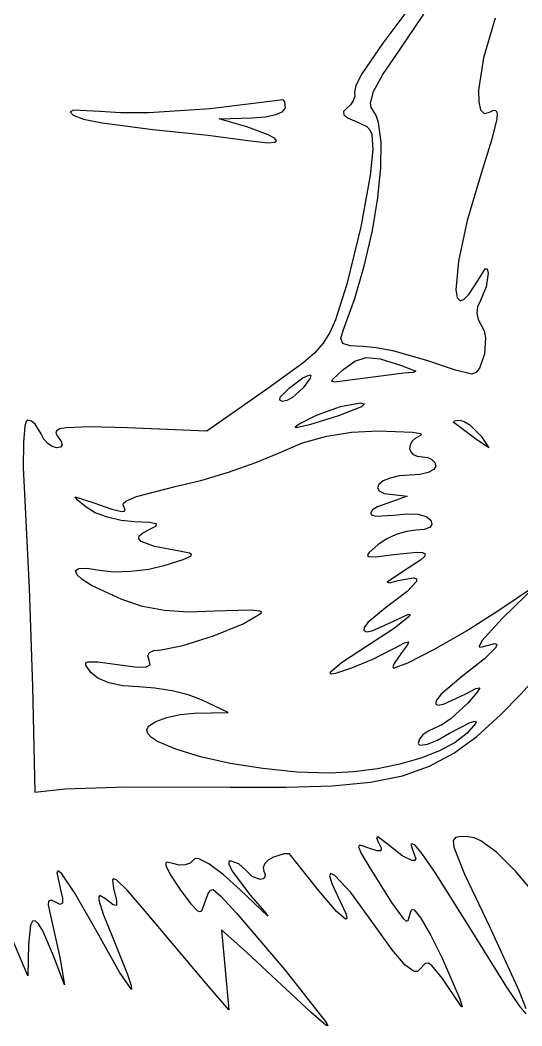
# Model space of a CAD drawing. Extents: x -210 to 584, y -218 to 350.
# Drawn here: x 151.8 to 206.3, y 95.8 to 204.9 of the extents above; entities that cross this region are included whole.
import ezdxf

# ---------------------------------------------------------------- set-up
doc = ezdxf.new("R2010")
doc.units = 0

msp = doc.modelspace()

# ---------------------------------------------------------------- linework, layer by layer
at = {"layer": 'Ebene 1'}
for p, q in [((193.885372, 206.000468), (191.182266, 202.39613)), ((192.934416, 201.50206), (195.648045, 205.523386)), ((203.371506, 205.08301), (202.126983, 200.790128)), ((191.182266, 202.39613), (188.895596, 199.059055)), ((191.194163, 198.972041), (192.934416, 201.50206)), ((202.126983, 200.790128), (201.589782, 197.303188)), ((188.895596, 199.059055), (188.26648, 197.810433)), ((190.178462, 197.133988), (191.194163, 198.972041)), ((188.26648, 197.810433), (188.114326, 197.0745)), ((188.137397, 196.620264), (187.985422, 196.138659)), ((188.114326, 197.0745), (188.137397, 196.620264)), ((189.837568, 195.87391), (190.178462, 197.133988)), ((201.589782, 197.303188), (201.596519, 196.031522)), ((172.46632, 195.27181), (165.77576, 194.844891)), ((180.38404, 196.22839), (172.46632, 195.27119)), ((172.46632, 195.27119), (172.46632, 195.27181)), ((180.339911, 194.977438), (180.62396, 195.3712)), ((180.553485, 196.033945), (180.38404, 196.22839)), ((180.62396, 195.3712), (180.553485, 196.033945)), ((187.267596, 195.32332), (186.908503, 194.960707)), ((187.686217, 195.68718), (187.267596, 195.32332)), ((187.985422, 196.138659), (187.686217, 195.68718)), ((189.904628, 195.424991), (189.837568, 195.87391)), ((190.121736, 195.07782), (189.904628, 195.424991)), ((201.596519, 196.031522), (201.792196, 195.164833)), ((157.607818, 195.118639), (157.240929, 194.929129)), ((157.240929, 194.929129), (157.59178, 194.56373)), ((157.59178, 194.56373), (158.718611, 194.157539)), ((160.47072, 194.96686), (157.607818, 195.118639)), ((158.718611, 194.157539), (160.722601, 193.728963)), ((162.753267, 194.832251), (160.47072, 194.96686)), ((165.77576, 194.844891), (162.753267, 194.832251)), ((173.42597, 194.19548), (177.02467, 194.28578)), ((176.54484, 193.26097), (173.42597, 194.19548)), ((177.02467, 194.28578), (178.42208, 194.39918)), ((178.42208, 194.39918), (179.566556, 194.641583)), ((179.566556, 194.641583), (180.339911, 194.977438)), ((186.908503, 194.960707), (186.959685, 194.59855)), ((186.959685, 194.59855), (187.419765, 194.238755)), ((187.419765, 194.238755), (188.287366, 193.88323)), ((190.472855, 194.545429), (190.121736, 195.07782)), ((190.736579, 193.784232), (190.472855, 194.545429)), ((201.792196, 195.164833), (202.180849, 194.770952)), ((202.180849, 194.770952), (202.766516, 194.91771)), ((202.766516, 194.91771), (203.183536, 195.120725)), ((203.555615, 194.182773), (203.031899, 191.981322)), ((203.183536, 195.120725), (203.456678, 195.085039)), ((203.456678, 195.085039), (203.582014, 194.781954)), ((203.582014, 194.781954), (203.555615, 194.182773)), ((160.722601, 193.728963), (166.22862, 193.0089)), ((178.747858, 192.445373), (176.54484, 193.26097)), ((188.287366, 193.88323), (189.445369, 193.35932)), ((189.445369, 193.35932), (189.795712, 192.994216)), ((191.013554, 191.661955), (190.736579, 193.784232)), ((166.22862, 193.0089), (172.227942, 192.396388)), ((172.227942, 192.396388), (176.54482, 191.81977)), ((179.418124, 192.076244), (178.747858, 192.445373)), ((179.66431, 191.79695), (179.418124, 192.076244)), ((189.795712, 192.994216), (190.011746, 192.490686)), ((190.011746, 192.490686), (190.09528, 190.859372)), ((203.031899, 191.981322), (201.854106, 188.2511)), ((176.54482, 191.81977), (178.74759, 191.586)), ((178.74759, 191.586), (178.74761, 191.58589)), ((178.74761, 191.58589), (179.417947, 191.635485)), ((179.417947, 191.635485), (179.66431, 191.79695)), ((190.976085, 188.884074), (191.013554, 191.661955)), ((190.09528, 190.859372), (189.804756, 188.04742)), ((190.647591, 185.623673), (190.976085, 188.884074)), ((189.804756, 188.04742), (188.79582, 182.465214)), ((201.854106, 188.2511), (200.35929, 183.149567)), ((190.051496, 182.053833), (190.647591, 185.623673)), ((188.79582, 182.465214), (187.266976, 176.24202)), ((200.35929, 183.149567), (199.415184, 178.734551)), ((189.21122, 178.347638), (190.051496, 182.053833)), ((188.150186, 174.678173), (189.21122, 178.347638)), ((199.415184, 178.734551), (199.124046, 175.628835)), ((201.527066, 176.69662), (202.30048, 177.927809)), ((202.30048, 177.927809), (202.524782, 177.905707)), ((202.524782, 177.905707), (202.618636, 177.44335)), ((200.52789, 175.113685), (201.527066, 176.69662)), ((202.618636, 177.44335), (202.392605, 175.959253)), ((187.266976, 176.24202), (186.061404, 172.371564)), ((199.124046, 175.628835), (199.255296, 174.761583)), ((202.392605, 175.959253), (201.778636, 174.48894)), ((186.891816, 171.21852), (188.150186, 174.678173)), ((199.255296, 174.761583), (199.588136, 174.4552)), ((199.588136, 174.4552), (200.018757, 174.632088)), ((200.018757, 174.632088), (200.52789, 175.113685)), ((201.470154, 173.789768), (201.383641, 173.089113)), ((201.778636, 174.48894), (201.470154, 173.789768)), ((186.061404, 172.371564), (185.4544, 170.999496)), ((201.383641, 173.089113), (201.5181, 172.415573)), ((201.5181, 172.415573), (201.872536, 171.79775)), ((201.872536, 171.79775), (202.181776, 171.193861)), ((185.4544, 170.999496), (184.722812, 169.841714)), ((186.64808, 170.340417), (186.891816, 171.21852)), ((186.861487, 169.808495), (186.64808, 170.340417)), ((202.181776, 171.193861), (202.334952, 170.415922)), ((202.334952, 170.415922), (202.23442, 168.651745)), ((184.722812, 169.841714), (183.775309, 168.777351)), ((187.626949, 169.545786), (186.861487, 169.808495)), ((189.039376, 169.47532), (187.626949, 169.545786)), ((190.472177, 169.357424), (189.039376, 169.47532)), ((192.25841, 169.036425), (190.472177, 169.357424)), ((183.775309, 168.777351), (182.52056, 167.685541)), ((188.139014, 167.890415), (189.363911, 168.286811)), ((189.363911, 168.286811), (190.883125, 168.139084)), ((190.883125, 168.139084), (193.09963, 167.48358)), ((195.980266, 167.98124), (192.25841, 169.036425)), ((199.089407, 166.926051), (195.980266, 167.98124)), ((202.23442, 168.651745), (201.693553, 167.132923)), ((182.52056, 167.685541), (178.724006, 164.93612)), ((185.725616, 165.917541), (186.80546, 166.91355)), ((186.80546, 166.91355), (188.139014, 167.890415)), ((193.09963, 167.48358), (194.773469, 166.800081)), ((200.834966, 166.48716), (199.089407, 166.926051)), ((201.693553, 167.132923), (201.296311, 166.661678)), ((181.04756, 165.02488), (182.50422, 166.079305)), ((182.50422, 166.079305), (183.261824, 166.425114)), ((183.286278, 166.062981), (182.54349, 164.99358)), ((183.261824, 166.425114), (183.367825, 166.332498)), ((183.367825, 166.332498), (183.286278, 166.062981)), ((185.655354, 165.685589), (185.725616, 165.917541)), ((188.18113, 165.91771), (185.93356, 165.60539)), ((193.45981, 166.58651), (188.18113, 165.91771)), ((194.478423, 166.663625), (193.45981, 166.58651)), ((194.773469, 166.800081), (194.478423, 166.663625)), ((201.296311, 166.661678), (200.834966, 166.48716)), ((178.724006, 164.93612), (172.080096, 160.30969)), ((180.049619, 163.98256), (181.04756, 165.02488)), ((182.54349, 164.99358), (181.381748, 163.947499)), ((185.93356, 165.60539), (185.655354, 165.685589)), ((185.93356, 165.60539), (185.93356, 165.60539)), ((179.993349, 163.658267), (180.049619, 163.98256)), ((180.26646, 163.53079), (179.993349, 163.658267)), ((180.780922, 163.636438), (180.26646, 163.53078)), ((181.381748, 163.947499), (180.780922, 163.636438)), ((180.26646, 163.53078), (180.26646, 163.53079)), ((183.98298, 162.04101), (186.58004, 163.001095)), ((188.868198, 162.957863), (186.38209, 161.95387)), ((186.58004, 163.001095), (188.78122, 163.38782)), ((188.78122, 163.38782), (189.185711, 163.268191)), ((189.185711, 163.268191), (188.868198, 162.957863)), ((152.658306, 161.5074), (152.480228, 161.342992)), ((153.048119, 161.389504), (152.658306, 161.5074)), ((182.011664, 161.023608), (183.98298, 162.04101)), ((186.38209, 161.95387), (183.227036, 160.979475)), ((198.861636, 161.334943), (198.949664, 161.424491)), ((198.949664, 161.424491), (199.53981, 161.50719)), ((199.53981, 161.50719), (200.03286, 161.369622)), ((152.339545, 160.865901), (152.17397, 159.070455)), ((152.480228, 161.342992), (152.339545, 160.865901)), ((153.450434, 161.068505), (153.048119, 161.389504)), ((154.102686, 160.01332), (153.450434, 161.068505)), ((155.772356, 160.358227), (155.694445, 160.096614)), ((156.139706, 160.55295), (155.772356, 160.358227)), ((156.829645, 160.684675), (156.139706, 160.55295)), ((159.309877, 160.774701), (156.829645, 160.684675)), ((163.478236, 160.65944), (159.309877, 160.774701)), ((172.080096, 160.30969), (163.478236, 160.65944)), ((181.673657, 160.763685), (182.011664, 161.023608)), ((181.76486, 160.66964), (181.673657, 160.763685)), ((183.227036, 160.979475), (181.76486, 160.66964)), ((181.76486, 160.66964), (181.76486, 160.66964)), ((187.801153, 160.211257), (190.70108, 160.35115)), ((190.70108, 160.35115), (194.415259, 160.206176)), ((198.93788, 161.22555), (198.861636, 161.334943)), ((201.25661, 159.48235), (198.93788, 161.22555)), ((200.03286, 161.369622), (200.634521, 160.995076)), ((200.634521, 160.995076), (201.85917, 159.76399)), ((154.404457, 159.433211), (154.102686, 160.01332)), ((154.817807, 158.958139), (154.404457, 159.433211)), ((155.694445, 160.096614), (155.872826, 159.76422)), ((155.872826, 159.76422), (156.260046, 159.200851)), ((182.486005, 159.027253), (185.099829, 159.77821)), ((185.099829, 159.77821), (187.801153, 160.211257)), ((194.718485, 159.550719), (194.346849, 159.19263)), ((194.415259, 160.206176), (195.270868, 160.046738)), ((195.25942, 159.85169), (194.718485, 159.550719)), ((195.382873, 159.952617), (195.25942, 159.85169)), ((195.270868, 160.046738), (195.382873, 159.952617)), ((202.68076, 158.51165), (201.25661, 159.48235)), ((201.85917, 159.76399), (202.68076, 158.51165)), ((152.17397, 159.070455), (152.168803, 156.314642)), ((155.288384, 158.637137), (154.817807, 158.958139)), ((155.761836, 158.51924), (155.288384, 158.637137)), ((156.205569, 158.590821), (155.761836, 158.51924)), ((156.3713, 158.813871), (156.205569, 158.590821)), ((156.260046, 159.200851), (156.3713, 158.813871)), ((179.84858, 157.93363), (182.486005, 159.027253)), ((194.141423, 158.807397), (194.099118, 158.424994)), ((194.099118, 158.424994), (194.216844, 158.075393)), ((194.346849, 159.19263), (194.141423, 158.807397)), ((202.68076, 158.51165), (202.68076, 158.51165)), ((177.388315, 156.901096), (179.84858, 157.93363)), ((194.216844, 158.075393), (194.491515, 157.788568)), ((194.491515, 157.788568), (194.920039, 157.594493)), ((194.920039, 157.594493), (195.49933, 157.52314)), ((195.49933, 157.52314), (196.058258, 157.444575)), ((196.058258, 157.444575), (196.515964, 157.230646)), ((196.515964, 157.230646), (196.82522, 156.913999)), ((152.168803, 156.314642), (152.331266, 152.79204)), ((174.455428, 155.874657), (177.388315, 156.901096)), ((196.716078, 156.140482), (196.109666, 155.82363)), ((196.9388, 156.52728), (196.716078, 156.140482)), ((196.82522, 156.913999), (196.9388, 156.52728)), ((168.64268, 154.31532), (171.417642, 154.973128)), ((171.417642, 154.973128), (174.455428, 155.874657)), ((191.230078, 154.90807), (190.759763, 154.539744)), ((191.970942, 155.225037), (191.230078, 154.90807)), ((192.94535, 155.447129), (191.970942, 155.225037)), ((194.1163, 155.53083), (192.94535, 155.447129)), ((195.212196, 155.609491), (194.1163, 155.53083)), ((196.109666, 155.82363), (195.212196, 155.609491)), ((164.463546, 153.235797), (168.64268, 154.31532)), ((190.759763, 154.539744), (190.596996, 154.163574)), ((190.596996, 154.163574), (190.778782, 153.823076)), ((190.778782, 153.823076), (191.342123, 153.561766)), ((152.331266, 152.79204), (152.804567, 143.272389)), ((158.019282, 152.85002), (157.798461, 153.174731)), ((157.798461, 153.174731), (159.81439, 152.5488)), ((158.97562, 152.05056), (158.019282, 152.85002)), ((163.028766, 152.511526), (163.29887, 152.72855)), ((163.29887, 152.72855), (164.463546, 153.235797)), ((192.62038, 152.82859), (190.600895, 152.119709)), ((191.342123, 153.561766), (192.32402, 153.42316)), ((192.32402, 153.42316), (193.842229, 153.246407)), ((193.842229, 153.246407), (192.62038, 152.82859)), ((159.968403, 151.462753), (158.97562, 152.05056)), ((159.81439, 152.5488), (161.770567, 151.861321)), ((161.770567, 151.861321), (162.855305, 151.602391)), ((162.855305, 151.602391), (163.116761, 151.630474)), ((162.99768, 152.32975), (163.028766, 152.511526)), ((163.215408, 151.761903), (162.99768, 152.32975)), ((163.116761, 151.630474), (163.215408, 151.761903)), ((190.066642, 151.770534), (189.855745, 151.462112)), ((190.600895, 152.119709), (190.066642, 151.770534)), ((161.294455, 150.970961), (159.968403, 151.462753)), ((162.780609, 150.626584), (161.294455, 150.970961)), ((164.2537, 150.48102), (162.780609, 150.626584)), ((189.855745, 151.462112), (189.972979, 151.222377)), ((189.972979, 151.222377), (190.423117, 151.07926)), ((190.423117, 151.07926), (192.3412, 151.19461)), ((192.3412, 151.19461), (193.776542, 151.348784)), ((193.776542, 151.348784), (194.981951, 151.304479)), ((194.981951, 151.304479), (195.88017, 151.071787)), ((195.88017, 151.071787), (196.39394, 150.6608)), ((196.39394, 150.6608), (196.515219, 150.196326)), ((165.85691, 150.410668), (164.2537, 150.48102)), ((165.097185, 149.258508), (165.74961, 149.59193)), ((165.74961, 149.59193), (166.548534, 149.99959)), ((166.603077, 150.261347), (165.85691, 150.410668)), ((166.548534, 149.99959), (166.672374, 150.146615)), ((166.672374, 150.146615), (166.603077, 150.261347)), ((193.750311, 149.43161), (192.627641, 149.09539)), ((194.77958, 149.55511), (193.750311, 149.43161)), ((195.689184, 149.630637), (194.77958, 149.55511)), ((196.274015, 149.848657), (195.689184, 149.630637)), ((196.515219, 150.196326), (196.274015, 149.848657)), ((164.699214, 148.640684), (164.746239, 148.941976)), ((164.958552, 148.352981), (164.699214, 148.640684)), ((164.746239, 148.941976), (165.097185, 149.258508)), ((166.40609, 147.811748), (164.958552, 148.352981)), ((191.547206, 148.597867), (190.64464, 147.99046)), ((192.627641, 149.09539), (191.547206, 148.597867)), ((169.10839, 147.30508), (166.40609, 147.811748)), ((170.213422, 147.07882), (169.10839, 147.30508)), ((190.64464, 147.99046), (189.697629, 147.135824)), ((167.55909, 145.7607), (169.522805, 146.390497)), ((169.522805, 146.390497), (170.379571, 146.801915)), ((170.419109, 146.95194), (170.213422, 147.07882)), ((170.379571, 146.801915), (170.419109, 146.95194)), ((189.697629, 147.135824), (189.527211, 146.88173)), ((189.527211, 146.88173), (189.581334, 146.729402)), ((189.581334, 146.729402), (190.430647, 146.688902)), ((190.430647, 146.688902), (192.38046, 146.93203)), ((192.38046, 146.93203), (194.835318, 147.188313)), ((195.280183, 146.324112), (193.34011, 145.06794)), ((194.835318, 147.188313), (195.498085, 147.15708)), ((195.716148, 146.73346), (195.280183, 146.324112)), ((195.498085, 147.15708), (195.790239, 147.008289)), ((195.790239, 147.008289), (195.716148, 146.73346)), ((157.836177, 145.185681), (158.190692, 145.418017)), ((157.966486, 144.777846), (157.836177, 145.185681)), ((158.190692, 145.418017), (159.054463, 145.442373)), ((159.054463, 145.442373), (160.45192, 145.22627)), ((160.45192, 145.22627), (161.989799, 145.065591)), ((161.989799, 145.065591), (163.842459, 145.11277)), ((163.842459, 145.11277), (165.776642, 145.350307)), ((165.776642, 145.350307), (167.55909, 145.7607)), ((193.34011, 145.06794), (191.641394, 143.929999)), ((158.557189, 144.226992), (157.966486, 144.777846)), ((159.583855, 143.5656), (158.557189, 144.226992)), ((191.895865, 143.873897), (192.86029, 144.1077)), ((192.86029, 144.1077), (194.530818, 144.413858)), ((194.852463, 144.022515), (193.822446, 142.927949)), ((194.530818, 144.413858), (194.860424, 144.305732)), ((194.860424, 144.305732), (194.852463, 144.022515)), ((152.804567, 143.272389), (153.150406, 132.62284)), ((162.84735, 142.04112), (159.583855, 143.5656)), ((193.822446, 142.927949), (191.43799, 141.12444)), ((191.641394, 143.929999), (191.895865, 143.873897)), ((203.65692, 140.82072), (207.97535, 143.71254)), ((207.97535, 143.71254), (204.13676, 140.00893)), ((165.106221, 141.306847), (162.84735, 142.04112)), ((167.490656, 140.85832), (165.106221, 141.306847)), ((170.073738, 140.686423), (167.490656, 140.85832)), ((172.92855, 140.78204), (170.073738, 140.686423)), ((176.812945, 140.895203), (172.92855, 140.78204)), ((177.826772, 140.778285), (176.812945, 140.895203)), ((178.028796, 140.679716), (177.826772, 140.778285)), ((191.43799, 141.12444), (189.563514, 139.562493)), ((200.25482, 138.669045), (203.65692, 140.82072)), ((176.013587, 139.429353), (177.99983, 140.55565)), ((177.99983, 140.55565), (178.028796, 140.679716)), ((190.031296, 138.649446), (192.20376, 139.62974)), ((192.20376, 139.62974), (193.975368, 140.472357)), ((193.940465, 140.125182), (192.421627, 138.9121)), ((194.163569, 140.427251), (193.940465, 140.125182)), ((193.975368, 140.472357), (194.163569, 140.427251)), ((204.13676, 140.00893), (201.91873, 137.574635)), ((172.800063, 138.128451), (176.013587, 139.429353)), ((189.169286, 139.026807), (189.122915, 138.682262)), ((189.122915, 138.682262), (189.413789, 138.549571)), ((189.563514, 139.562493), (189.169286, 139.026807)), ((189.413789, 138.549571), (190.031296, 138.649446)), ((192.421627, 138.9121), (189.74143, 137.15699)), ((196.781002, 136.666909), (200.25482, 138.669045)), ((169.464697, 137.053886), (172.800063, 138.128451)), ((193.532644, 137.3448), (193.990366, 137.475309)), ((193.990366, 137.475309), (193.869856, 137.128665)), ((201.91873, 137.574635), (201.627822, 136.975182)), ((165.85275, 136.30369), (166.333538, 136.528884)), ((166.333538, 136.528884), (167.11293, 136.6066)), ((167.11293, 136.6066), (169.464697, 137.053886)), ((189.74143, 137.15699), (186.691523, 135.175152)), ((190.097683, 135.589875), (192.44489, 136.77043)), ((192.44489, 136.77043), (193.532644, 137.3448)), ((193.869856, 137.128665), (193.22291, 136.27158)), ((193.919744, 135.190071), (196.781002, 136.666909)), ((201.627822, 136.975182), (201.717935, 136.874204)), ((201.717935, 136.874204), (201.97692, 136.92261)), ((201.97692, 136.92261), (203.361683, 137.27828)), ((203.439561, 136.847187), (202.210424, 135.629296)), ((203.361683, 137.27828), (203.563991, 137.161082)), ((203.563991, 137.161082), (203.439561, 136.847187)), ((158.967058, 135.172458), (159.164619, 135.307801)), ((159.164619, 135.307801), (160.246533, 135.309877)), ((160.246533, 135.309877), (162.39138, 134.99655)), ((165.683753, 135.942948), (165.85275, 136.30369)), ((165.83973, 135.45859), (165.683753, 135.942948)), ((165.934151, 134.963476), (165.83973, 135.45859)), ((187.822801, 134.628499), (190.097683, 135.589875)), ((193.22291, 136.27158), (192.424671, 135.101152)), ((202.210424, 135.629296), (199.67414, 133.62457)), ((158.968985, 134.93903), (158.967058, 135.172458)), ((159.48298, 134.15227), (158.968985, 134.93903)), ((160.26881, 133.527376), (159.48298, 134.15227)), ((162.39138, 134.99655), (164.26986, 134.740462)), ((164.26986, 134.740462), (165.430823, 134.726769)), ((165.430823, 134.726769), (165.934151, 134.963476)), ((186.691523, 135.175152), (185.423, 134.09888)), ((186.103491, 134.070201), (187.822801, 134.628499)), ((192.424671, 135.101152), (192.284619, 134.745073)), ((192.284619, 134.745073), (192.35532, 134.61429)), ((192.35532, 134.61429), (193.919744, 135.190071)), ((161.466986, 133.034376), (160.26881, 133.527376)), ((185.423, 134.09888), (185.60319, 133.999675)), ((185.60319, 133.999675), (186.103491, 134.070201)), ((199.67414, 133.62457), (197.5135, 131.777637)), ((206.17993, 131.774779), (208.160927, 133.99893)), ((153.150406, 132.62284), (153.405656, 121.16844)), ((162.969207, 132.706551), (161.466986, 133.034376)), ((164.66717, 132.57718), (162.969207, 132.706551)), ((166.43239, 132.451786), (164.66717, 132.57718)), ((168.310489, 132.143564), (166.43239, 132.451786)), ((170.076993, 131.698877), (168.310489, 132.143564)), ((200.12083, 131.77154), (201.292388, 132.389897)), ((201.411168, 131.992635), (200.41106, 130.80085)), ((201.292388, 132.389897), (201.713722, 132.492956)), ((201.713722, 132.492956), (201.411168, 131.992635)), ((171.50743, 131.16409), (170.076993, 131.698877)), ((174.38637, 129.79579), (171.50743, 131.16409)), ((197.012182, 131.154748), (196.891039, 130.756425)), ((197.5135, 131.777637), (197.012182, 131.154748)), ((197.7718, 130.706028), (200.12083, 131.77154)), ((203.967586, 129.53163), (206.17993, 131.774779)), ((170.71897, 129.71539), (174.38637, 129.79579)), ((196.891039, 130.756425), (197.145701, 130.600806)), ((197.145701, 130.600806), (197.7718, 130.706028)), ((200.41106, 130.80085), (198.608986, 129.136039)), ((165.77346, 128.30722), (166.559204, 128.828875)), ((166.559204, 128.828875), (167.753525, 129.268296)), ((167.753525, 129.268296), (169.194191, 129.579222)), ((169.194191, 129.579222), (170.71897, 129.71539)), ((198.608986, 129.136039), (197.650964, 128.494556)), ((198.43592, 127.54577), (200.671815, 128.725951)), ((200.671815, 128.725951), (201.21422, 128.853567)), ((201.21422, 128.853567), (201.301141, 128.786273)), ((201.301141, 128.786273), (201.24982, 128.62568)), ((201.401425, 127.210778), (203.967586, 129.53163)), ((165.57878, 127.923874), (165.77346, 128.30722)), ((165.691511, 127.51882), (165.57878, 127.923874)), ((196.11625, 127.788218), (195.546161, 127.379663)), ((196.81238, 128.09861), (196.11625, 127.788218)), ((197.650964, 128.494556), (196.81238, 128.09861)), ((201.24982, 128.62568), (200.355231, 127.552589)), ((166.086431, 127.098584), (165.691511, 127.51882)), ((166.738316, 126.66969), (166.086431, 127.098584)), ((168.712088, 125.812033), (166.738316, 126.66969)), ((195.160957, 126.926073), (195.01948, 126.48058)), ((195.546161, 127.379663), (195.160957, 126.926073)), ((196.023041, 126.369784), (197.10936, 126.814431)), ((197.10936, 126.814431), (198.43592, 127.54577)), ((199.024983, 126.550133), (197.322081, 125.639819)), ((198.893547, 125.373073), (201.401425, 127.210778)), ((200.355231, 127.552589), (199.024983, 126.550133)), ((171.411042, 124.998055), (168.712088, 125.812033)), ((195.01948, 126.48058), (195.089208, 126.316931)), ((195.089208, 126.316931), (195.289052, 126.246832)), ((195.289052, 126.246832), (196.023041, 126.369784)), ((197.322081, 125.639819), (195.30953, 124.84315)), ((174.633393, 124.279961), (171.411042, 124.998055)), ((195.30953, 124.84315), (193.050334, 124.181633)), ((196.257435, 123.968757), (198.893547, 125.373073)), ((178.177353, 123.709955), (174.633393, 124.279961)), ((181.841137, 123.340243), (178.177353, 123.709955)), ((185.42296, 123.22303), (181.841137, 123.340243)), ((188.044024, 123.350078), (185.42292, 123.22305)), ((190.607497, 123.676774), (188.044024, 123.350078)), ((193.050334, 124.181633), (190.607497, 123.676774)), ((193.306574, 122.948074), (196.257435, 123.968757)), ((185.42292, 123.22305), (185.42296, 123.22303)), ((185.714531, 121.858583), (189.854444, 122.261268)), ((189.854444, 122.261268), (193.306574, 122.948074)), ((153.405656, 121.16844), (156.699386, 121.53843)), ((156.699386, 121.53843), (163.323829, 121.740443)), ((163.323829, 121.740443), (174.625286, 121.70655)), ((174.625286, 121.70655), (180.700317, 121.690262)), ((180.700317, 121.690262), (185.714531, 121.858583)), ((190.631029, 116.327658), (190.498333, 116.231696)), ((190.498333, 116.231696), (190.694866, 115.7694)), ((191.812836, 115.44113), (190.631029, 116.327658)), ((190.694866, 115.7694), (190.993541, 115.127645)), ((199.088739, 116.253253), (198.836161, 115.907746)), ((198.836161, 115.907746), (198.894659, 115.204481)), ((199.624591, 116.355501), (199.088739, 116.253253)), ((200.415916, 116.32899), (199.624591, 116.355501)), ((201.093375, 116.203054), (200.415916, 116.32899)), ((201.828503, 115.892917), (201.093375, 116.203054)), ((203.527277, 114.671419), (201.828503, 115.892917)), ((188.618835, 115.370254), (188.540796, 115.241986)), ((188.540796, 115.241986), (188.846957, 114.499788)), ((188.851105, 115.365091), (188.618835, 115.370254)), ((189.778786, 115.03984), (188.851105, 115.365091)), ((190.559919, 114.782467), (189.778786, 115.03984)), ((190.956699, 114.805201), (190.559919, 114.782467)), ((190.993541, 115.127645), (190.956699, 114.805201)), ((193.288866, 114.271306), (191.812836, 115.44113)), ((194.389802, 115.541116), (194.238249, 115.48643)), ((194.238249, 115.48643), (194.449396, 114.84779)), ((194.702206, 115.39634), (194.389802, 115.541116)), ((194.449396, 114.84779), (194.776145, 113.936566)), ((195.471853, 114.486751), (194.702206, 115.39634)), ((198.894659, 115.204481), (200.056079, 112.266687)), ((205.623261, 112.567259), (203.527277, 114.671419)), ((167.759507, 113.562357), (167.637281, 113.446553)), ((167.637281, 113.446553), (167.653209, 113.195551)), ((168.408526, 113.4255), (167.759507, 113.562357)), ((170.262377, 113.478919), (169.720849, 113.283086)), ((170.630316, 113.83476), (170.262377, 113.478919)), ((170.845927, 113.975183), (170.630316, 113.83476)), ((171.208431, 113.940405), (170.845927, 113.975183)), ((172.318877, 113.38106), (171.208431, 113.940405)), ((174.471116, 113.621704), (174.459784, 113.403236)), ((174.622936, 113.69793), (174.471116, 113.621704)), ((175.567826, 113.405426), (174.622936, 113.69793)), ((178.760878, 113.801735), (178.375226, 113.410993)), ((179.329136, 114.11517), (178.760878, 113.801735)), ((180.480235, 114.477099), (179.329136, 114.11517)), ((181.041046, 114.46798), (180.480235, 114.477099)), ((184.262366, 110.42629), (181.041046, 114.46798)), ((188.846957, 114.499788), (189.768686, 112.96776)), ((194.332969, 113.757095), (193.288866, 114.271306)), ((194.640235, 113.757741), (194.332969, 113.757095)), ((194.776145, 113.936566), (194.640235, 113.757741)), ((196.874206, 112.454815), (195.471853, 114.486751)), ((155.95457, 112.638407), (155.79457, 112.463481)), ((155.79457, 112.463481), (156.192026, 110.5852)), ((156.343265, 112.315745), (155.95457, 112.638407)), ((167.653209, 113.195551), (168.109414, 112.250827)), ((169.078606, 113.260775), (168.408526, 113.4255)), ((169.720849, 113.283086), (169.078606, 113.260775)), ((173.851178, 112.228353), (172.318877, 113.38106)), ((174.459784, 113.403236), (174.822316, 112.600839)), ((174.822316, 112.600839), (176.834296, 109.96303)), ((176.307216, 112.70208), (175.567826, 113.405426)), ((177.008114, 111.998413), (176.307216, 112.70208)), ((178.375226, 113.410993), (178.206369, 112.992833)), ((178.206369, 112.992833), (178.288496, 112.59715)), ((178.288496, 112.59715), (178.419014, 112.250951)), ((185.533804, 112.351445), (185.410456, 112.071524)), ((185.985307, 112.123454), (185.533804, 112.351445)), ((189.768686, 112.96776), (192.127742, 109.200123)), ((200.779156, 106.22751), (196.874206, 112.454815)), ((208.227476, 109.4832), (205.623261, 112.567259)), ((157.775375, 110.213314), (156.343265, 112.315745)), ((161.989932, 111.772631), (161.837419, 111.668243)), ((161.837419, 111.668243), (161.970786, 110.71774)), ((162.304807, 111.618125), (161.989932, 111.772631)), ((163.470342, 110.497479), (162.304807, 111.618125)), ((168.109414, 112.250827), (169.147906, 110.65393)), ((175.694856, 110.55391), (173.851178, 112.228353)), ((177.860196, 111.70561), (177.008114, 111.998413)), ((178.190894, 111.775948), (177.860196, 111.70561)), ((178.381824, 111.967473), (178.190894, 111.775948)), ((178.419014, 112.250951), (178.381824, 111.967473)), ((185.410456, 112.071524), (185.654763, 111.252765)), ((185.654763, 111.252765), (186.306226, 109.86424)), ((187.714778, 110.267441), (185.985307, 112.123454)), ((200.056079, 112.266687), (202.795406, 106.52388)), ((156.192026, 110.5852), (156.424863, 109.654519)), ((160.028166, 106.22751), (157.775375, 110.213314)), ((161.970786, 110.71774), (162.294913, 109.434987)), ((165.431416, 108.2364), (163.470342, 110.497479)), ((169.147906, 110.65393), (170.299449, 109.077382)), ((171.807796, 108.97761), (172.225505, 110.17368)), ((172.225505, 110.17368), (172.500997, 110.516337)), ((172.500997, 110.516337), (172.778476, 110.61711)), ((172.778476, 110.61711), (173.592005, 109.900924)), ((178.705579, 107.717676), (175.694856, 110.55391)), ((186.175774, 108.205907), (184.262366, 110.42629)), ((190.282866, 106.7509), (187.714778, 110.267441)), ((154.916611, 109.336651), (154.87283, 108.890644)), ((155.182085, 109.442071), (154.916611, 109.336651)), ((155.674156, 109.21568), (155.182085, 109.442071)), ((156.173435, 108.989496), (155.674156, 109.21568)), ((156.421169, 109.129196), (156.173435, 108.989496)), ((156.424863, 109.654519), (156.421169, 109.129196)), ((160.466544, 109.952797), (160.354701, 109.809365)), ((160.354701, 109.809365), (160.38004, 109.433508)), ((160.38004, 109.433508), (160.851909, 107.933859)), ((161.092126, 109.59304), (160.466544, 109.952797)), ((161.911826, 108.944455), (161.092126, 109.59304)), ((162.294913, 109.434987), (162.294007, 108.867831)), ((170.299449, 109.077382), (171.069196, 108.308679)), ((173.592005, 109.900924), (175.326979, 108.01915)), ((176.834296, 109.96303), (178.352373, 108.219635)), ((186.306226, 109.86424), (187.196914, 107.925031)), ((192.127742, 109.200123), (193.38117, 107.444838)), ((154.87283, 108.890644), (155.045836, 108.09527)), ((155.045836, 108.09527), (156.117166, 103.23935)), ((162.294007, 108.867831), (161.911826, 108.944455)), ((172.023166, 100.41501), (165.431416, 108.2364)), ((171.069196, 108.308679), (171.337809, 108.2103)), ((171.337809, 108.2103), (171.54327, 108.293521)), ((171.54327, 108.293521), (171.807796, 108.97761)), ((175.326979, 108.01915), (180.542196, 101.90234)), ((178.352373, 108.219635), (178.705579, 107.717676)), ((187.153694, 107.372204), (186.175774, 108.205907)), ((193.939563, 107.262958), (194.213516, 108.21554)), ((194.213516, 108.21554), (194.341638, 108.439127)), ((194.341638, 108.439127), (194.575863, 108.385747)), ((194.575863, 108.385747), (195.322945, 107.507328)), ((153.149305, 107.173649), (152.931867, 106.729083)), ((153.444796, 107.220684), (153.149305, 107.173649)), ((153.820117, 106.869376), (153.444796, 107.220684)), ((160.851909, 107.933859), (161.901446, 105.35254)), ((187.292092, 107.47531), (187.153694, 107.372204)), ((187.196914, 107.925031), (187.292092, 107.47531)), ((193.38117, 107.444838), (193.721584, 107.184656)), ((193.721584, 107.184656), (193.939563, 107.262958)), ((195.322945, 107.507328), (196.375402, 105.698777)), ((152.931867, 106.729083), (152.724036, 104.6506)), ((154.277045, 106.118915), (153.820117, 106.869376)), ((155.442836, 103.41729), (154.277045, 106.118915)), ((162.605004, 101.655248), (160.028166, 106.22751)), ((176.438526, 103.76029), (173.690276, 106.22751)), ((173.690276, 106.22751), (174.073766, 101.89253)), ((192.203389, 104.048656), (190.282866, 106.7509)), ((204.656024, 100.018113), (200.779156, 106.22751)), ((202.795406, 106.52388), (205.943936, 99.658845)), ((152.652836, 101.24765), (150.981436, 105.17644)), ((161.901446, 105.35254), (163.473082, 101.39828)), ((196.375402, 105.698777), (197.653876, 103.07859)), ((152.724036, 104.6506), (152.652836, 101.24765)), ((183.421146, 97.28635), (176.438526, 103.76029)), ((193.620852, 102.390835), (192.203389, 104.048656)), ((156.650986, 100.25118), (155.442836, 103.41729)), ((156.117166, 103.23935), (156.650986, 100.25118)), ((195.791994, 102.59951), (195.201386, 101.96002)), ((196.115368, 102.604097), (195.791994, 102.59951)), ((196.509464, 102.352626), (196.115368, 102.604097)), ((197.653876, 103.07859), (199.501831, 98.805661)), ((163.901726, 99.75357), (162.605004, 101.655248)), ((174.073766, 101.89253), (174.457256, 97.55694)), ((180.542196, 101.90234), (185.072496, 96.154811)), ((194.598952, 101.715327), (193.620852, 102.390835)), ((194.943146, 101.72653), (194.598952, 101.715327)), ((195.201386, 101.96002), (194.943146, 101.72653)), ((197.665845, 100.943657), (196.509464, 102.352626)), ((163.473082, 101.39828), (163.863071, 100.195368)), ((174.457256, 97.55694), (172.023166, 100.41501)), ((199.573186, 98.09689), (197.665845, 100.943657)), ((163.863071, 100.195368), (163.901726, 99.75357)), ((206.028122, 98.005501), (204.656024, 100.018113)), ((205.943936, 99.658845), (206.708986, 97.694154)), ((199.501831, 98.805661), (199.791067, 97.924033)), ((184.995407, 95.899353), (183.421146, 97.28635)), ((199.749451, 97.868435), (199.573186, 98.09689)), ((199.791067, 97.924033), (199.749451, 97.868435)), ((206.761016, 97.11945), (206.028122, 98.005501)), ((185.072496, 96.154811), (185.224113, 95.816943)), ((185.224113, 95.816943), (184.995407, 95.899353))]:
    msp.add_line(p, q, dxfattribs=at)

doc.saveas('drawing.dxf')
